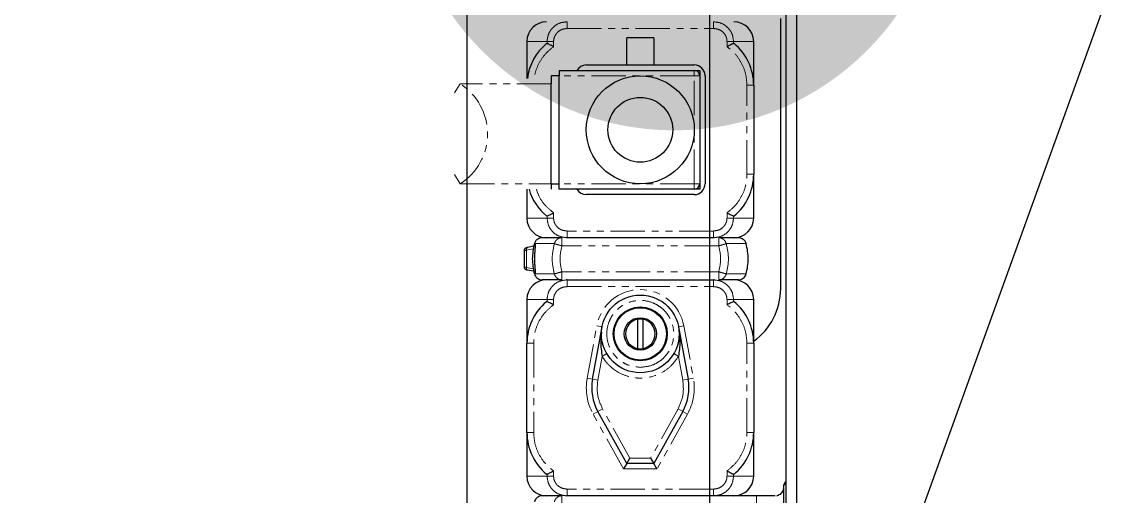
# Model space of a CAD drawing. Header units: millimetres. Extents: x -383313 to -161684, y -117025 to 99224.
# Drawn here: x -330943.4 to -330741.8, y 33876.8 to 33964.7 of the extents above; entities that cross this region are included whole.
import ezdxf

# ---------------------------------------------------------------- set-up
doc = ezdxf.new("R2010")
doc.units = ezdxf.units.MM
doc.header["$MEASUREMENT"] = 0
doc.linetypes.add('PHANTOM', pattern=[12.7, 6.35, -1.27, 1.27, -1.27, 1.27, -1.27])
for name, color, linetype in [('001__КОНСТРУКТИВ__Колонны', 14, 'Continuous'), ('P-0000', 7, 'Continuous'), ('Робот', 30, 'Continuous')]:
    doc.layers.add(name, color=color, linetype=linetype)

# ---------------------------------------------------------------- blocks, each defined once
blk = doc.blocks.new('Шкаф управления роботом ABB')
at = {"layer": 'Робот'}
blk.add_line((305, -230), (305, -630), dxfattribs=at)
blk.add_lwpolyline([(-350, -630), (350, -630), (350, -230), (-350, -230)], close=True, dxfattribs=at)
blk = doc.blocks.new('A$Ca148f9a7')
at = {"color": 8, "linetype": 'PHANTOM', "lineweight": 0}
for p, q in [((144.92, 62.34), (146.61, 63.42)), ((161.74, 63.42), (163.42, 62.34)), ((144.92, 62.34), (144.92, 45.5)), ((163.42, 45.5), (163.42, 62.34)), ((90.77, 46.26), (90.77, 50)), ((98.87, 50), (98.87, 48.75)), ((115.37, 48.75), (98.87, 48.75)), ((115.37, 48.75), (115.37, 50)), ((123.47, 50), (123.47, 46.26)), ((129.44, 50.08), (129.19, 48.82)), ((132.61, 50.08), (129.44, 50.08)), ((132.86, 48.82), (132.61, 50.08)), ((138.57, 46.26), (138.57, 50)), ((171.27, 50), (171.27, 46.26)), ((91.14, 46.26), (90.77, 46.26)), ((90.77, 45.06), (91.74, 45.06)), ((122.51, 45.06), (123.47, 45.06)), ((123.47, 46.26), (123.11, 46.26)), ((138.94, 46.26), (138.57, 46.26)), ((138.57, 45.06), (139.54, 45.06)), ((170.31, 45.06), (171.27, 45.06)), ((171.27, 46.26), (170.91, 46.26)), ((87.12, 43.53), (85.62, 43.53)), ((88.37, 15.44), (88.37, 42.56)), ((125.87, 42.56), (125.87, 15.44)), ((128.62, 43.53), (127.12, 43.53)), ((128.62, 14.47), (128.62, 43.53)), ((133.42, 14.47), (133.42, 43.53)), ((134.92, 43.53), (133.42, 43.53)), ((136.17, 15.44), (136.17, 42.56)), ((144.92, 19), (144.92, 44)), ((164.92, 19), (164.92, 44)), ((173.67, 42.56), (173.67, 15.44)), ((108.74, 37.85), (108.92, 38.84)), ((108.92, 38.84), (118.6, 37.07)), ((92.12, 32.09), (102.26, 37.73)), ((102.26, 37.73), (102.74, 36.86)), ((102.74, 36.86), (103.23, 35.99)), ((108.74, 37.85), (108.56, 36.87)), ((108.56, 36.87), (112.96, 36.06)), ((118.6, 37.07), (118.42, 36.08)), ((94.12, 30.91), (103.23, 35.99)), ((92.12, 25.91), (92.12, 32.09)), ((94.12, 27.09), (94.12, 30.91)), ((103.23, 22.01), (94.12, 27.09)), ((102.26, 20.27), (92.12, 25.91)), ((102.74, 21.14), (102.26, 20.27)), ((102.74, 21.14), (103.23, 22.01)), ((112.96, 21.94), (108.56, 21.13)), ((108.74, 20.15), (108.56, 21.13)), ((118.6, 20.93), (108.92, 19.16)), ((118.42, 21.92), (118.6, 20.93)), ((108.92, 19.16), (108.74, 20.15)), ((143.92, 19), (144.92, 19)), ((144.92, 19), (144.92, 18)), ((144.92, 19), (164.92, 19)), ((164.92, 18), (164.92, 19)), ((164.92, 19), (165.92, 19)), ((127.12, 14.47), (128.62, 14.47)), ((133.42, 14.47), (134.92, 14.47)), ((91.74, 12.94), (90.77, 12.94)), ((123.47, 12.94), (122.51, 12.94)), ((139.54, 12.94), (138.57, 12.94)), ((171.27, 12.94), (170.31, 12.94)), ((90.77, 8), (90.77, 11.74)), ((90.77, 11.74), (91.14, 11.74)), ((123.11, 11.74), (123.47, 11.74)), ((123.47, 11.74), (123.47, 8)), ((138.57, 8), (138.57, 11.74)), ((138.57, 11.74), (138.94, 11.74)), ((170.91, 11.74), (171.27, 11.74)), ((171.27, 11.74), (171.27, 8)), ((98.87, 9.25), (115.37, 9.25)), ((98.87, 8), (98.87, 9.25)), ((115.37, 9.25), (115.37, 8)), ((146.67, 9.25), (163.17, 9.25)), ((146.67, 8), (146.67, 9.25)), ((163.17, 9.25), (163.17, 8)), ((85.62, 7.5), (87.12, 7.5))]:
    blk.add_line(p, q, dxfattribs=at)
at = {"color": 7, "linetype": 'Continuous', "lineweight": 30}
for p, q in [((132.64, 50.51), (129.4, 50.51)), ((98.87, 50), (90.77, 50)), ((98.87, 50), (115.37, 50)), ((123.47, 50), (115.37, 50)), ((128.63, 48.67), (128.22, 48.54)), ((128.65, 48.4), (128.94, 49.88)), ((133.34, 48.69), (133.1, 49.88)), ((143.92, 50), (138.57, 50)), ((171.27, 50), (164.42, 50)), ((91.14, 46.26), (91.16, 46.36)), ((123.09, 46.36), (123.11, 46.26)), ((138.94, 46.26), (138.96, 46.36)), ((144.92, 45.5), (143.92, 45.5)), ((144.92, 45.5), (163.42, 45.5)), ((144.92, 45.5), (144.92, 44)), ((164.42, 45.5), (163.42, 45.5)), ((164.92, 45.5), (164.42, 45.5)), ((164.92, 44), (164.92, 45.5)), ((170.89, 46.36), (170.91, 46.26)), ((87.12, 42.56), (87.12, 42.64)), ((87.12, 15.44), (87.12, 42.56)), ((127.12, 42.56), (127.12, 42.64)), ((127.12, 42.56), (127.12, 15.44)), ((134.92, 15.44), (134.92, 42.56)), ((143.92, 19), (143.92, 44)), ((143.92, 44), (144.92, 44)), ((144.92, 44), (164.92, 44)), ((165.92, 44), (164.92, 44)), ((165.92, 44), (165.92, 19)), ((142.92, 19), (142.92, 39)), ((166.92, 39), (166.92, 29)), ((93.12, 31.5), (102.74, 36.86)), ((108.74, 37.85), (118.42, 36.08)), ((93.12, 31.5), (92.12, 32.09)), ((93.12, 31.5), (94.12, 30.91)), ((93.12, 26.5), (93.12, 31.5)), ((166.92, 31.5), (171.92, 31.5)), ((171.92, 26.5), (171.92, 31.5)), ((119.83, 29.5), (114.42, 29.5)), ((114.42, 28.5), (119.83, 28.5)), ((166.92, 29), (166.92, 19)), ((92.12, 25.91), (93.12, 26.5)), ((94.12, 27.09), (93.12, 26.5)), ((102.74, 21.14), (93.12, 26.5)), ((171.92, 26.5), (166.92, 26.5)), ((118.42, 21.92), (108.74, 20.15)), ((143.92, 18), (143.92, 19)), ((165.92, 19), (165.92, 18)), ((144.92, 18), (143.92, 18)), ((164.92, 18), (144.92, 18)), ((164.92, 17), (144.92, 17)), ((165.92, 18), (164.92, 18)), ((87.12, 7.5), (87.12, 15.44)), ((127.12, 15.36), (127.12, 15.44)), ((91.14, 11.74), (91.16, 11.64)), ((123.09, 11.64), (123.11, 11.74)), ((138.94, 11.74), (138.96, 11.64)), ((170.89, 11.64), (170.91, 11.74)), ((90.77, 8), (98.87, 8)), ((115.37, 8), (98.87, 8)), ((115.37, 8), (123.47, 8)), ((138.57, 8), (146.67, 8)), ((163.17, 8), (146.67, 8)), ((163.17, 8), (171.27, 8)), ((88.62, 2.5), (88.05, 2.61)), ((125.52, 3), (175.52, 3))]:
    blk.add_line(p, q, dxfattribs=at)
for centre, radius in [((154.92, 29), 10), ((117.12, 29), 7.2), ((154.92, 29), 6), ((117.12, 29), 5), ((117.12, 29), 4.85), ((117.12, 29), 3)]:
    blk.add_circle(centre, radius, dxfattribs=at)
at = {"color": 8, "linetype": 'PHANTOM', "lineweight": 0}
for centre, radius, start, end in [((154.17, 68.29), 11, 212.7638, 327.2362), ((107.12, 29), 10, 79.6302, 119.1358), ((117.12, 29), 8.2, 280.3698, 79.6302), ((107.12, 29), 10, 240.8642, 280.3698), ((88.54, 1.22), 1.28, 37.5329, 89.0518)]:
    blk.add_arc(centre, radius, start, end, dxfattribs=at)
at = {"color": 7, "linetype": 'Continuous', "lineweight": 30}
for centre, radius, start, end in [((90.77, 46.35), 3.65, 90, 180), ((98.87, 40), 10, 90, 140.4975), ((115.37, 40), 10, 39.5025, 90), ((123.47, 46.35), 3.65, 0, 90), ((138.57, 46.35), 3.65, 90, 180), ((146.67, 40), 10, 105.962, 140.4975), ((163.17, 40), 10, 39.5025, 82.8192), ((171.27, 46.35), 3.65, 0, 90), ((144.92, 39), 2, 120, 180), ((164.92, 39), 2, 0, 60), ((107.12, 29), 9, 79.6302, 119.1358), ((117.12, 29), 2.75, 10.4757, 169.5243), ((117.12, 29), 2.75, 169.5243, 190.4757), ((117.12, 29), 2.75, 190.4757, 349.5243), ((117.12, 29), 2.75, 349.5243, 10.4757), ((107.12, 29), 9, 240.8642, 280.3698), ((144.92, 19), 2, 180, 270), ((144.92, 19), 1, 180, 270), ((164.92, 19), 1, 270, 0), ((164.92, 19), 2, 270, 0), ((90.77, 11.65), 3.65, 180, 270), ((98.87, 18), 10, 219.5025, 270), ((115.37, 18), 10, 270, 320.4975), ((123.47, 11.65), 3.65, 270, 0), ((138.57, 11.65), 3.65, 180, 270), ((146.67, 18), 10, 219.5025, 270), ((163.17, 18), 10, 270, 320.4975), ((171.27, 11.65), 3.65, 270, 0), ((125.52, 15), 12, 215.6389, 270), ((88.72, 1), 1.5, 41.8103, 90)]:
    blk.add_arc(centre, radius, start, end, dxfattribs=at)
for points, knots in [([(129.49, 50.51), (129.46, 50.51), (129.41, 50.51), (129.36, 50.49), (129.3, 50.47), (129.23, 50.44), (129.16, 50.38), (129.09, 50.29), (129.03, 50.17), (128.98, 50.04), (128.96, 49.94), (128.95, 49.89)], [0, 0, 0, 0, 0.083915, 0.127292, 0.174766, 0.286052, 0.417666, 0.562725, 0.712912, 0.860492, 1, 1, 1, 1]), ([(133.1, 49.89), (133.1, 49.93), (133.08, 50), (133.05, 50.12), (133.01, 50.24), (132.96, 50.31), (132.92, 50.37), (132.87, 50.41), (132.81, 50.45), (132.71, 50.5), (132.62, 50.5), (132.56, 50.51)], [0, 0, 0, 0, 0.100383, 0.204193, 0.405479, 0.567774, 0.625326, 0.672127, 0.755063, 0.837008, 1, 1, 1, 1]), ([(87.12, 47.17), (87.11, 47.34), (87.08, 47.66), (86.83, 48.1), (86.48, 48.45), (86.17, 48.56), (86.02, 48.62)], [0, 0, 0, 0, 0.250219, 0.50006, 0.750033, 1, 1, 1, 1]), ([(128.23, 48.62), (128.08, 48.56), (127.77, 48.45), (127.41, 48.1), (127.17, 47.66), (127.14, 47.34), (127.12, 47.17)], [0, 0, 0, 0, 0.249967, 0.49994, 0.749781, 1, 1, 1, 1]), ([(133.83, 48.62), (132.89, 48.81), (131.02, 49.19), (129.15, 48.81), (128.22, 48.62)], [0, 0, 0, 0, 0.499998, 1, 1, 1, 1]), ([(128.22, 48.37), (128.39, 48.38), (128.68, 48.4), (129.53, 48.48), (130.41, 48.53), (131.32, 48.54), (132.14, 48.51), (132.84, 48.45), (133.47, 48.39), (133.7, 48.38), (133.83, 48.37)], [0, 0, 0, 0, 0.186542, 0.308639, 0.431496, 0.538099, 0.6366, 0.738229, 0.852327, 1, 1, 1, 1]), ([(134.92, 47.17), (134.91, 47.34), (134.88, 47.66), (134.63, 48.1), (134.28, 48.45), (133.97, 48.56), (133.82, 48.62)], [0, 0, 0, 0, 0.250219, 0.50006, 0.750033, 1, 1, 1, 1]), ([(87.12, 43.53), (87.12, 44.25), (87.12, 45.7), (87.12, 46.93), (87.12, 47.09), (87.12, 47.17)], [0, 0, 0, 0, 0.333077, 0.667208, 1, 1, 1, 1]), ([(127.12, 43.53), (127.12, 44.25), (127.12, 45.7), (127.12, 46.93), (127.12, 47.09), (127.12, 47.17)], [0, 0, 0, 0, 0.3330772, 0.667208, 1, 1, 1, 1]), ([(134.92, 43.53), (134.92, 44.25), (134.92, 45.7), (134.92, 46.93), (134.92, 47.09), (134.92, 47.17)], [0, 0, 0, 0, 0.333077, 0.667208, 1, 1, 1, 1]), ([(91.14, 46.26), (91.16, 46.21), (91.21, 46.11), (91.36, 45.81), (91.54, 45.45), (91.67, 45.19), (91.74, 45.06)], [0, 0, 0, 0, 0.237497, 0.498408, 0.749025, 1, 1, 1, 1]), ([(122.51, 45.06), (122.58, 45.19), (122.71, 45.45), (122.89, 45.81), (123.03, 46.11), (123.08, 46.21), (123.11, 46.26)], [0, 0, 0, 0, 0.250975, 0.501592, 0.762514, 1, 1, 1, 1]), ([(138.94, 46.26), (138.96, 46.21), (139.01, 46.11), (139.16, 45.81), (139.34, 45.45), (139.47, 45.19), (139.54, 45.06)], [0, 0, 0, 0, 0.237497, 0.498408, 0.749025, 1, 1, 1, 1]), ([(170.31, 45.06), (170.38, 45.19), (170.51, 45.45), (170.69, 45.81), (170.83, 46.11), (170.88, 46.21), (170.91, 46.26)], [0, 0, 0, 0, 0.250975, 0.501592, 0.762514, 1, 1, 1, 1]), ([(117.45, 36.17), (116.85, 36.25), (115.37, 36.45), (113.86, 36.21), (112.96, 36.06)], [0, 0, 0, 0, 0.407358, 1, 1, 1, 1]), ([(118.42, 21.92), (117.5, 21.78), (115.7, 21.52), (113.86, 21.8), (112.96, 21.94)], [0, 0, 0, 0, 0.513577, 1, 1, 1, 1]), ([(127.12, 10.83), (127.12, 10.91), (127.12, 11.07), (127.12, 12.3), (127.12, 13.75), (127.12, 14.47)], [0, 0, 0, 0, 0.332774, 0.666914, 1, 1, 1, 1]), ([(134.92, 10.83), (134.92, 10.91), (134.92, 11.07), (134.92, 12.3), (134.92, 13.75), (134.92, 14.47)], [0, 0, 0, 0, 0.3329568, 0.6671942, 1, 1, 1, 1]), ([(91.74, 12.94), (91.67, 12.81), (91.54, 12.55), (91.36, 12.19), (91.21, 11.89), (91.16, 11.79), (91.14, 11.74)], [0, 0, 0, 0, 0.250975, 0.5015917, 0.7625135, 1, 1, 1, 1]), ([(123.11, 11.74), (123.08, 11.79), (123.03, 11.89), (122.89, 12.19), (122.71, 12.55), (122.58, 12.81), (122.51, 12.94)], [0, 0, 0, 0, 0.237497, 0.498408, 0.749025, 1, 1, 1, 1]), ([(139.54, 12.94), (139.47, 12.81), (139.34, 12.55), (139.16, 12.19), (139.01, 11.89), (138.96, 11.79), (138.94, 11.74)], [0, 0, 0, 0, 0.250975, 0.501592, 0.762514, 1, 1, 1, 1]), ([(170.91, 11.74), (170.88, 11.79), (170.83, 11.89), (170.69, 12.19), (170.51, 12.55), (170.38, 12.81), (170.31, 12.94)], [0, 0, 0, 0, 0.237497, 0.498408, 0.749025, 1, 1, 1, 1]), ([(127.12, 10.83), (127.14, 10.67), (127.17, 10.34), (127.41, 9.91), (127.76, 9.56), (128.07, 9.44), (128.22, 9.38)], [0, 0, 0, 0, 0.25022, 0.500066, 0.750034, 1, 1, 1, 1]), ([(133.83, 9.38), (133.98, 9.44), (134.28, 9.56), (134.64, 9.91), (134.88, 10.34), (134.91, 10.67), (134.92, 10.83)], [0, 0, 0, 0, 0.2499661, 0.4999338, 0.7497804, 1, 1, 1, 1]), ([(88.56, 2.5), (88.27, 2.5), (87.7, 2.5), (86.38, 2.5), (84.86, 2.5), (83.22, 2.5), (81.59, 2.5), (80.06, 2.5), (78.75, 2.5), (78.17, 2.5), (77.89, 2.5)], [0, 0, 0, 0, 0.122629, 0.25, 0.377371, 0.5, 0.622629, 0.75, 0.877371, 1, 1, 1, 1]), ([(88.06, 2.61), (87.93, 2.68), (87.68, 2.8), (87.39, 3.1), (87.19, 3.44), (87.12, 3.68), (87.09, 3.8)], [0, 0, 0, 0, 0.268957, 0.524817, 0.768647, 1, 1, 1, 1])]:
    blk.add_open_spline(points, degree=3, knots=knots, dxfattribs=at)
at = {"color": 8, "linetype": 'PHANTOM', "lineweight": 0}
for points, knots in [([(129.48, 50.51), (129.48, 50.5), (129.48, 50.49), (129.46, 50.34), (129.44, 50.17), (129.44, 50.08)], [0, 0, 0, 0, 0.303691, 0.642797, 1, 1, 1, 1]), ([(132.61, 50.08), (132.6, 50.17), (132.59, 50.34), (132.57, 50.49), (132.57, 50.5), (132.56, 50.51)], [0, 0, 0, 0, 0.359171, 0.698912, 1, 1, 1, 1]), ([(98.87, 48.75), (98.19, 48.7), (96.8, 48.61), (94.82, 47.84), (93.05, 46.67), (92.17, 45.59), (91.74, 45.06)], [0, 0, 0, 0, 0.246411, 0.5, 0.753589, 1, 1, 1, 1]), ([(122.51, 45.06), (122.08, 45.59), (121.19, 46.67), (119.43, 47.84), (117.45, 48.61), (116.06, 48.7), (115.37, 48.75)], [0, 0, 0, 0, 0.2464111, 0.5, 0.7535889, 1, 1, 1, 1]), ([(128.22, 44.92), (128.22, 45.74), (128.22, 47.39), (128.22, 48.62), (128.22, 48.57), (128.22, 48.54)], [0, 0, 0, 0, 0.333499, 0.667049, 1, 1, 1, 1]), ([(129.44, 50.08), (129.37, 50.09), (129.23, 50.1), (129.07, 50.05), (128.97, 49.97), (128.95, 49.91), (128.94, 49.88)], [0, 0, 0, 0, 0.279843, 0.559175, 0.779543, 1, 1, 1, 1]), ([(133.1, 49.88), (133.09, 49.92), (133.06, 50), (132.93, 50.07), (132.77, 50.1), (132.67, 50.09), (132.61, 50.08)], [0, 0, 0, 0, 0.279843, 0.559175, 0.779543, 1, 1, 1, 1]), ([(133.83, 44.92), (133.83, 45.73), (133.83, 47.37), (133.83, 48.61), (133.83, 48.57), (133.83, 48.54)], [0, 0, 0, 0, 0.327753, 0.661664, 1, 1, 1, 1]), ([(170.31, 45.06), (169.88, 45.6), (169, 46.68), (167.22, 47.83), (165.66, 48.49), (164.69, 48.58), (164.42, 48.6)], [0, 0, 0, 0, 0.290288, 0.589032, 0.887775, 1, 1, 1, 1]), ([(143.92, 48.24), (143.49, 48.1), (142.4, 47.74), (140.86, 46.66), (139.97, 45.59), (139.54, 45.06)], [0, 0, 0, 0, 0.245106, 0.627971, 1, 1, 1, 1]), ([(86.03, 44.92), (86.18, 44.87), (86.48, 44.75), (86.84, 44.42), (87.08, 43.99), (87.11, 43.68), (87.12, 43.53)], [0, 0, 0, 0, 0.243303, 0.5, 0.756697, 1, 1, 1, 1]), ([(87.12, 42.56), (87.18, 43.04), (87.28, 43.99), (87.98, 45.02), (88.72, 45.65), (89.58, 46.13), (90.3, 46.21), (90.77, 46.26)], [0, 0, 0, 0, 0.246563, 0.495237, 0.627052, 0.755225, 1, 1, 1, 1]), ([(90.77, 45.06), (90.61, 45.05), (90.29, 45.03), (89.83, 44.88), (89.41, 44.64), (88.93, 44.22), (88.48, 43.52), (88.41, 42.88), (88.37, 42.56)], [0, 0, 0, 0, 0.124766, 0.250514, 0.375258, 0.501726, 0.751121, 1, 1, 1, 1]), ([(123.47, 46.26), (123.95, 46.21), (124.67, 46.13), (125.52, 45.65), (126.27, 45.03), (126.97, 43.99), (127.07, 43.04), (127.12, 42.56)], [0, 0, 0, 0, 0.244992, 0.372968, 0.504384, 0.753154, 1, 1, 1, 1]), ([(125.87, 42.56), (125.84, 42.88), (125.77, 43.52), (125.32, 44.22), (124.84, 44.64), (124.41, 44.87), (123.95, 45.03), (123.63, 45.05), (123.47, 45.06)], [0, 0, 0, 0, 0.249155, 0.4986403, 0.6235434, 0.7495243, 0.8759429, 1, 1, 1, 1]), ([(127.12, 43.53), (127.14, 43.68), (127.17, 43.99), (127.41, 44.42), (127.77, 44.75), (128.07, 44.87), (128.22, 44.92)], [0, 0, 0, 0, 0.2433032, 0.5, 0.7566968, 1, 1, 1, 1]), ([(128.62, 43.53), (128.58, 43.68), (128.49, 44), (128.37, 44.42), (128.27, 44.76), (128.24, 44.87), (128.22, 44.92)], [0, 0, 0, 0, 0.243247, 0.5, 0.756753, 1, 1, 1, 1]), ([(133.42, 43.53), (133.47, 43.68), (133.56, 44), (133.68, 44.42), (133.78, 44.76), (133.81, 44.87), (133.83, 44.92)], [0, 0, 0, 0, 0.243247, 0.5, 0.756753, 1, 1, 1, 1]), ([(133.83, 44.92), (133.98, 44.87), (134.28, 44.75), (134.64, 44.42), (134.88, 43.99), (134.91, 43.68), (134.92, 43.53)], [0, 0, 0, 0, 0.243303, 0.5, 0.756697, 1, 1, 1, 1]), ([(134.92, 42.56), (134.98, 43.04), (135.08, 43.99), (135.78, 45.02), (136.52, 45.65), (137.38, 46.13), (138.1, 46.21), (138.57, 46.26)], [0, 0, 0, 0, 0.246563, 0.495237, 0.627052, 0.755225, 1, 1, 1, 1]), ([(138.57, 45.06), (138.41, 45.05), (138.09, 45.03), (137.63, 44.88), (137.21, 44.64), (136.73, 44.22), (136.28, 43.52), (136.21, 42.88), (136.17, 42.56)], [0, 0, 0, 0, 0.124766, 0.250514, 0.375258, 0.501726, 0.751121, 1, 1, 1, 1]), ([(171.27, 46.26), (171.75, 46.21), (172.47, 46.13), (173.32, 45.65), (174.07, 45.03), (174.77, 43.99), (174.87, 43.04), (174.92, 42.56)], [0, 0, 0, 0, 0.2449917, 0.3729676, 0.5043836, 0.7531537, 1, 1, 1, 1]), ([(173.67, 42.56), (173.64, 42.88), (173.57, 43.52), (173.12, 44.22), (172.64, 44.64), (172.21, 44.87), (171.75, 45.03), (171.43, 45.05), (171.27, 45.06)], [0, 0, 0, 0, 0.249155, 0.4986403, 0.6235434, 0.7495243, 0.8759429, 1, 1, 1, 1]), ([(112.96, 36.06), (112.67, 35.88), (112.23, 35.6), (111.76, 35.2), (111.53, 35), (111.42, 34.89), (111.37, 34.84), (111.34, 34.81), (111.33, 34.8), (111.32, 34.79), (111.32, 34.79), (111.31, 34.79), (111.31, 34.79), (111.31, 34.79), (111.31, 34.79), (111.31, 34.79), (111.31, 34.79), (111.31, 34.79), (111.31, 34.79), (111.31, 34.78), (111.27, 34.74), (111.02, 34.48), (110.67, 34.08), (110.34, 33.61), (110.17, 33.34), (110.08, 33.2), (110.04, 33.14), (110.02, 33.1), (110.01, 33.09), (110.01, 33.08), (110.01, 33.07), (110.01, 33.07), (110.01, 33.07), (110, 33.07), (110, 33.07), (110, 33.07), (110, 33.07), (110, 33.07), (110, 33.07), (109.99, 33.05), (109.64, 32.42), (109.3, 31.58), (109.09, 30.65), (109.03, 30.34), (109.01, 30.19), (109, 30.12), (109, 30.08), (108.99, 30.06), (108.99, 30.05), (108.99, 30.05), (108.99, 30.05), (108.99, 30.04), (108.99, 30.04), (108.99, 30.04), (108.99, 30.04), (108.99, 30.04), (108.99, 30.04), (108.95, 29.7), (108.91, 29.17), (108.93, 28.56), (108.96, 28.26), (108.97, 28.12), (108.98, 28.06), (108.98, 28.05), (108.98, 28.05), (108.98, 28.05), (108.98, 28.05), (108.98, 28.04), (108.99, 27.99), (109.12, 26.93), (109.72, 25.18), (111.19, 23.16), (112.38, 22.34), (112.96, 21.94)], [0, 0, 0, 0, 0.06155, 0.092318, 0.107704, 0.115397, 0.119244, 0.121167, 0.122129, 0.122609, 0.12285, 0.12297, 0.12303, 0.12306, 0.123075, 0.123083, 0.123087, 0.123088, 0.123089, 0.12309, 0.124224, 0.132525, 0.186792, 0.218636, 0.234561, 0.242523, 0.246504, 0.248495, 0.24949, 0.249988, 0.250237, 0.250361, 0.250423, 0.250454, 0.25047, 0.250478, 0.250482, 0.250484, 0.250485, 0.250486, 0.254083, 0.377574, 0.40836, 0.423755, 0.431453, 0.435302, 0.437226, 0.438189, 0.43867, 0.43891, 0.439031, 0.439091, 0.439121, 0.439136, 0.439143, 0.439147, 0.439149, 0.43915, 0.500663, 0.531457, 0.546857, 0.554557, 0.556482, 0.556963, 0.556971, 0.556974, 0.556976, 0.556977, 0.558108, 0.5663, 0.745312, 0.876748, 1, 1, 1, 1]), ([(110.92, 29), (111.01, 29.78), (111.13, 30.98), (111.91, 32.42), (112.71, 33.42), (113.7, 34.22), (115.14, 34.97), (117.12, 35.35), (119.1, 34.97), (120.55, 34.22), (121.54, 33.42), (122.34, 32.42), (123.09, 30.98), (123.47, 29), (123.09, 27.02), (122.34, 25.58), (121.54, 24.58), (120.55, 23.78), (119.1, 23.03), (117.12, 22.65), (115.14, 23.03), (113.7, 23.78), (112.71, 24.58), (111.91, 25.58), (111.13, 27.02), (111.01, 28.22), (110.92, 29)], [0, 0, 0, 0, 0.059864, 0.09209, 0.125, 0.15791, 0.190136, 0.25, 0.309864, 0.34209, 0.375, 0.40791, 0.440136, 0.5, 0.559864, 0.59209, 0.625, 0.65791, 0.690136, 0.75, 0.809864, 0.84209, 0.875, 0.90791, 0.940136, 1, 1, 1, 1]), ([(90.77, 11.74), (90.3, 11.79), (89.58, 11.87), (88.72, 12.35), (87.98, 12.97), (87.28, 14.01), (87.18, 14.96), (87.12, 15.44)], [0, 0, 0, 0, 0.2449917, 0.3729676, 0.5043836, 0.7531537, 1, 1, 1, 1]), ([(88.37, 15.44), (88.41, 15.12), (88.48, 14.48), (88.93, 13.78), (89.41, 13.36), (89.84, 13.13), (90.29, 12.97), (90.62, 12.95), (90.77, 12.94)], [0, 0, 0, 0, 0.249155, 0.49864, 0.623543, 0.749524, 0.875943, 1, 1, 1, 1]), ([(127.12, 15.44), (127.07, 14.96), (126.97, 14.01), (126.27, 12.98), (125.53, 12.35), (124.67, 11.87), (123.95, 11.79), (123.47, 11.74)], [0, 0, 0, 0, 0.246563, 0.495237, 0.627052, 0.755225, 1, 1, 1, 1]), ([(125.87, 15.44), (125.84, 15.12), (125.77, 14.48), (125.32, 13.78), (124.84, 13.36), (124.41, 13.12), (123.95, 12.97), (123.63, 12.95), (123.47, 12.94)], [0, 0, 0, 0, 0.2488789, 0.498274, 0.6247418, 0.7494863, 0.8752336, 1, 1, 1, 1]), ([(128.22, 13.08), (128.07, 13.13), (127.77, 13.25), (127.41, 13.58), (127.17, 14.01), (127.14, 14.32), (127.12, 14.47)], [0, 0, 0, 0, 0.243303, 0.5, 0.756697, 1, 1, 1, 1]), ([(128.22, 13.08), (128.24, 13.13), (128.27, 13.24), (128.37, 13.58), (128.49, 14), (128.58, 14.32), (128.62, 14.47)], [0, 0, 0, 0, 0.243247, 0.5, 0.756753, 1, 1, 1, 1]), ([(133.83, 13.08), (133.81, 13.13), (133.78, 13.24), (133.68, 13.58), (133.56, 14), (133.47, 14.32), (133.42, 14.47)], [0, 0, 0, 0, 0.243247, 0.5, 0.756753, 1, 1, 1, 1]), ([(134.92, 14.47), (134.91, 14.32), (134.88, 14.01), (134.64, 13.58), (134.28, 13.25), (133.98, 13.13), (133.83, 13.08)], [0, 0, 0, 0, 0.243303, 0.5, 0.756697, 1, 1, 1, 1]), ([(138.57, 11.74), (138.1, 11.79), (137.38, 11.87), (136.52, 12.35), (135.78, 12.97), (135.08, 14.01), (134.98, 14.96), (134.92, 15.44)], [0, 0, 0, 0, 0.244992, 0.372968, 0.504384, 0.753154, 1, 1, 1, 1]), ([(136.17, 15.44), (136.21, 15.12), (136.28, 14.48), (136.73, 13.78), (137.21, 13.36), (137.64, 13.13), (138.09, 12.97), (138.42, 12.95), (138.57, 12.94)], [0, 0, 0, 0, 0.249155, 0.49864, 0.623543, 0.749524, 0.875943, 1, 1, 1, 1]), ([(174.92, 15.44), (174.87, 14.96), (174.77, 14.01), (174.07, 12.98), (173.33, 12.35), (172.47, 11.87), (171.75, 11.79), (171.27, 11.74)], [0, 0, 0, 0, 0.246563, 0.495237, 0.627052, 0.755225, 1, 1, 1, 1]), ([(173.67, 15.44), (173.64, 15.12), (173.57, 14.48), (173.12, 13.78), (172.64, 13.36), (172.21, 13.12), (171.75, 12.97), (171.43, 12.95), (171.27, 12.94)], [0, 0, 0, 0, 0.248879, 0.498274, 0.624742, 0.749486, 0.875234, 1, 1, 1, 1]), ([(91.74, 12.94), (92.17, 12.41), (93.05, 11.33), (94.82, 10.16), (96.8, 9.39), (98.19, 9.3), (98.87, 9.25)], [0, 0, 0, 0, 0.246411, 0.5, 0.753589, 1, 1, 1, 1]), ([(115.37, 9.25), (116.06, 9.3), (117.45, 9.39), (119.43, 10.16), (121.19, 11.33), (122.08, 12.41), (122.51, 12.94)], [0, 0, 0, 0, 0.246411, 0.5, 0.753589, 1, 1, 1, 1]), ([(128.22, 9.38), (128.22, 9.47), (128.22, 9.63), (128.22, 10.87), (128.22, 12.35), (128.22, 13.08)], [0, 0, 0, 0, 0.332193, 0.666253, 1, 1, 1, 1]), ([(133.83, 9.39), (133.83, 9.47), (133.83, 9.64), (133.83, 10.88), (133.83, 12.35), (133.83, 13.08)], [0, 0, 0, 0, 0.334456, 0.668661, 1, 1, 1, 1]), ([(139.54, 12.94), (139.97, 12.41), (140.85, 11.33), (142.62, 10.16), (144.6, 9.39), (145.99, 9.3), (146.67, 9.25)], [0, 0, 0, 0, 0.246411, 0.5, 0.753589, 1, 1, 1, 1]), ([(163.17, 9.25), (163.86, 9.3), (165.25, 9.39), (167.23, 10.16), (168.99, 11.33), (169.88, 12.41), (170.31, 12.94)], [0, 0, 0, 0, 0.246411, 0.5, 0.753589, 1, 1, 1, 1])]:
    blk.add_open_spline(points, degree=3, knots=knots, dxfattribs=at)
for points in [[(90.77, 46.26), (90.77, 46.21), (90.77, 46.12), (90.77, 45.83), (90.77, 45.47), (90.77, 45.2), (90.77, 45.06)], [(123.47, 45.06), (123.47, 45.2), (123.47, 45.47), (123.47, 45.83), (123.47, 46.12), (123.47, 46.21), (123.47, 46.26)], [(128.22, 44.92), (129.15, 45.12), (131.02, 45.51), (132.89, 45.12), (133.83, 44.92)], [(138.57, 46.26), (138.57, 46.21), (138.57, 46.12), (138.57, 45.83), (138.57, 45.47), (138.57, 45.2), (138.57, 45.06)], [(171.27, 45.06), (171.27, 45.2), (171.27, 45.47), (171.27, 45.83), (171.27, 46.12), (171.27, 46.21), (171.27, 46.26)], [(88.37, 42.56), (88.21, 42.56), (87.88, 42.56), (87.47, 42.56), (87.18, 42.56), (87.14, 42.56), (87.12, 42.56)], [(127.12, 42.56), (127.11, 42.56), (127.07, 42.56), (126.78, 42.56), (126.37, 42.56), (126.04, 42.56), (125.87, 42.56)], [(133.42, 43.53), (132.62, 43.7), (131.02, 44.04), (129.42, 43.7), (128.62, 43.53)], [(136.17, 42.56), (136.01, 42.56), (135.68, 42.56), (135.27, 42.56), (134.98, 42.56), (134.94, 42.56), (134.92, 42.56)], [(174.92, 42.56), (174.91, 42.56), (174.87, 42.56), (174.58, 42.56), (174.17, 42.56), (173.84, 42.56), (173.67, 42.56)], [(103.23, 35.99), (104.08, 36.37), (105.78, 37.13), (107.64, 36.95), (108.56, 36.87)], [(113.47, 35.2), (113.46, 35.22), (113.45, 35.24), (113.33, 35.44), (113.16, 35.73), (113.03, 35.95), (112.96, 36.06)], [(113.47, 22.8), (113.46, 22.78), (113.45, 22.76), (113.33, 22.56), (113.16, 22.27), (113.03, 22.05), (112.96, 21.94)], [(108.56, 21.13), (107.64, 21.05), (105.78, 20.87), (104.08, 21.63), (103.23, 22.01)], [(87.12, 15.44), (87.14, 15.44), (87.18, 15.44), (87.47, 15.44), (87.88, 15.44), (88.21, 15.44), (88.37, 15.44)], [(125.87, 15.44), (126.04, 15.44), (126.37, 15.44), (126.78, 15.44), (127.07, 15.44), (127.11, 15.44), (127.12, 15.44)], [(128.62, 14.47), (129.42, 14.3), (131.02, 13.96), (132.62, 14.3), (133.42, 14.47)], [(134.92, 15.44), (134.94, 15.44), (134.98, 15.44), (135.27, 15.44), (135.68, 15.44), (136.01, 15.44), (136.17, 15.44)], [(173.67, 15.44), (173.84, 15.44), (174.17, 15.44), (174.58, 15.44), (174.87, 15.44), (174.91, 15.44), (174.92, 15.44)], [(90.77, 12.94), (90.77, 12.8), (90.77, 12.53), (90.77, 12.17), (90.77, 11.88), (90.77, 11.79), (90.77, 11.74)], [(123.47, 11.74), (123.47, 11.79), (123.47, 11.88), (123.47, 12.17), (123.47, 12.53), (123.47, 12.8), (123.47, 12.94)], [(133.83, 13.08), (132.89, 12.88), (131.02, 12.49), (129.15, 12.88), (128.22, 13.08)], [(138.57, 12.94), (138.57, 12.8), (138.57, 12.53), (138.57, 12.17), (138.57, 11.88), (138.57, 11.79), (138.57, 11.74)], [(171.27, 11.74), (171.27, 11.79), (171.27, 11.88), (171.27, 12.17), (171.27, 12.53), (171.27, 12.8), (171.27, 12.94)]]:
    blk.add_open_spline(points, degree=3, dxfattribs=at)
at = {"color": 7, "linetype": 'Continuous', "lineweight": 30}
for points in [[(128.22, 9.38), (129.15, 9.19), (131.02, 8.81), (132.89, 9.19), (133.83, 9.38)], [(87.12, 4), (87.12, 4.55), (87.12, 5.64), (87.12, 6.88), (87.12, 7.5)]]:
    blk.add_open_spline(points, degree=3, dxfattribs=at)
at = {"layer": 'P-0000', "color": 7, "linetype": 'Continuous'}
for p, q in [((0, 2), (300, 2)), ((0, 0), (300, 0))]:
    blk.add_line(p, q, dxfattribs=at)
blk = doc.blocks.new('Робот ABB IRB660_3.15 (сверху)')
at = {"layer": 'Робот'}
blk.add_circle((0, 0), 3150, dxfattribs=at)
blk = doc.blocks.new('oijrgoirg')
h = blk.add_hatch(color=256)
h.dxf.hatch_style = 1
h.paths.add_polyline_path([(-222100.67, 23328.36, 1), (-221999.75, 23328.36, 1)])
blk.add_line((-222050.21, 23328.36), (-221769.16, 24106.01))

msp = doc.modelspace()

# ---------------------------------------------------------------- block references
at = {"rotation": 179.9999999999999}
msp.add_blockref('Шкаф управления роботом ABB', (-330510.95883, 33561.78155), dxfattribs=at)
for p in [(-108772.29271, 10666.69276), (-108772.29271, 10419.00176)]:
    msp.add_blockref('oijrgoirg', p)
at = {"layer": '001__КОНСТРУКТИВ__Колонны', "ltscale": 100, "rotation": 90}
msp.add_blockref('A$Ca148f9a7', (-330799.81009, 33789.78155), dxfattribs=at)
at = {"layer": 'Робот', "rotation": 180}
msp.add_blockref('Робот ABB IRB660_3.15 (сверху)', (-328754.07698, 33964.72651), dxfattribs=at)

doc.saveas('drawing.dxf')
